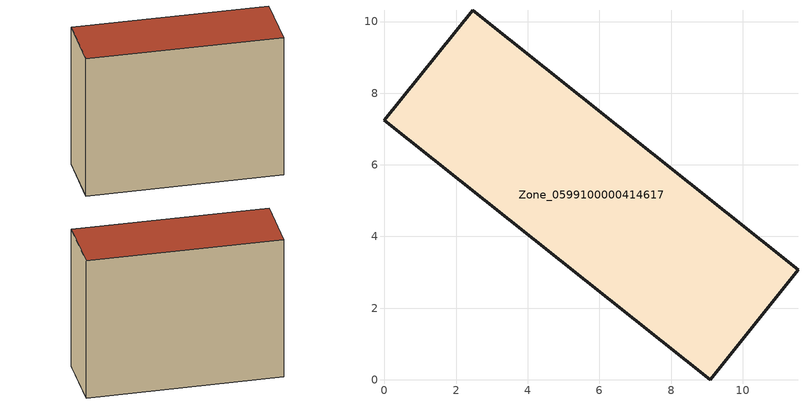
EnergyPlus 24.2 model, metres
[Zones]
Zone_0599100000414617
 floor ground (C_G): 11.54,3.07 9.1,0 0,7.24 2.47,10.32 z0.46
 wall outside (C_F): 9.1,0 11.54,3.07 2.47,10.32 0,7.24 9.1,0 z0.46:9.37
 roof outside (C_R): 2.47,10.32 0,7.24 9.1,0 11.54,3.07 z9.37
[BUILDING]
Pand.0599100000414617: North Axis=0; Terrain=City; Loads Convergence Tolerance Value=0.04; Temperature Convergence Tolerance Value=0.4; Solar Distribution=FullExterior; Maximum Number of Warmup Days=25; Minimum Number of Warmup Days=1
[Site:Location]
Rotterdam.The.Hague.AP_ZH_NLD Design_Conditions: Latitude=51.96; Longitude=4.45; Time Zone=1; Elevation=-4.5
[SITE:GROUNDTEMPERATURE:BUILDINGSURFACE]
18, 18, 18, 18, 18, 18, 18, 18, 18, 18, 18, 18
[MATERIAL] Thermal Absorptance=0.9; Solar Absorptance=0.7; Visible Absorptance=0.7
Name | Roughness | Thickness | Conductivity | Density | Specific Heat
G.TI.1992-2005 | MediumSmooth | 0.15 | 0.06 | 540 | 1210
F.TI.1992-2005 | Rough | 0.3 | 0.12 | 1920 | 840
R.TI.1992-2005 | MediumRough | 0.2 | 0.08 | 1500 | 1000
[CONSTRUCTION]
C_G: G.TI.1992-2005
C_F: F.TI.1992-2005
C_R: R.TI.1992-2005
[ZONE]
Zone_0599100000414617: Type=1; Multiplier=1; Ceiling Height=Autocalculate; Volume=Autocalculate; Floor Area=autocalculate; Part of Total Floor Area=Yes
[ZONEINFILTRATION:DESIGNFLOWRATE]
Infil_Zone_0599100000414617: Zone or ZoneList or Space or SpaceList=Zone_0599100000414617; Schedule=AlwaysOn; Design Flow Rate Calculation Method=Flow/Area; Flow Rate per Floor Area=0.0015; Constant Term Coefficient=1; Temperature Term Coefficient=0; Velocity Term Coefficient=0; Velocity Squared Term Coefficient=0
[HVACTEMPLATE:ZONE:IDEALLOADSAIRSYSTEM]
Zone_0599100000414617: Maximum Heating Supply Air Temperature=50; Minimum Cooling Supply Air Temperature=13; Maximum Heating Supply Air Humidity Ratio=0.0156; Minimum Cooling Supply Air Humidity Ratio=0.0077; Heating Limit=NoLimit; Cooling Limit=NoLimit; Dehumidification Control Type=ConstantSensibleHeatRatio; Cooling Sensible Heat Ratio=0.7; Dehumidification Setpoint=60; Humidification Control Type=None; Humidification Setpoint=30; Outdoor Air Method=None; Outdoor Air Flow Rate per Person=0.00944; Outdoor Air Flow Rate per Zone Floor Area=0; Outdoor Air Flow Rate per Zone=0; Demand Controlled Ventilation Type=None; Outdoor Air Economizer Type=NoEconomizer; Heat Recovery Type=None; Sensible Heat Recovery Effectiveness=0.7; Latent Heat Recovery Effectiveness=0.65
[ZONECONTROL:THERMOSTAT]
ThermostatControl_Zone_0599100000414617: Zone or ZoneList=Zone_0599100000414617; Control Type Schedule=DualSetpointControlType; Control 1=Thermostat_Zone_0599100000414617; Temperature Difference Between Cutout And Setpoint=0
[THERMOSTATSETPOINT:DUALSETPOINT]
Thermostat_Zone_0599100000414617: Heating Setpoint Temperature Schedule=HeatingSetpoint_Zone_0599100000414617; Cooling Setpoint Temperature Schedule=CoolingSetpoint_Zone_0599100000414617
[SCHEDULE:COMPACT]
HeatingSetpoint_Zone_0599100000414617: Through: 12/31, For: AllDays, Until: 24:00, 21
CoolingSetpoint_Zone_0599100000414617: Through: 12/31, For: AllDays, Until: 24:00, 24
DualSetpointControlType: Through: 12/31, For: AllDays, Until: 24:00, 4
AlwaysOn: Through: 12/31, For: AllDays, Until: 24:00, 1
